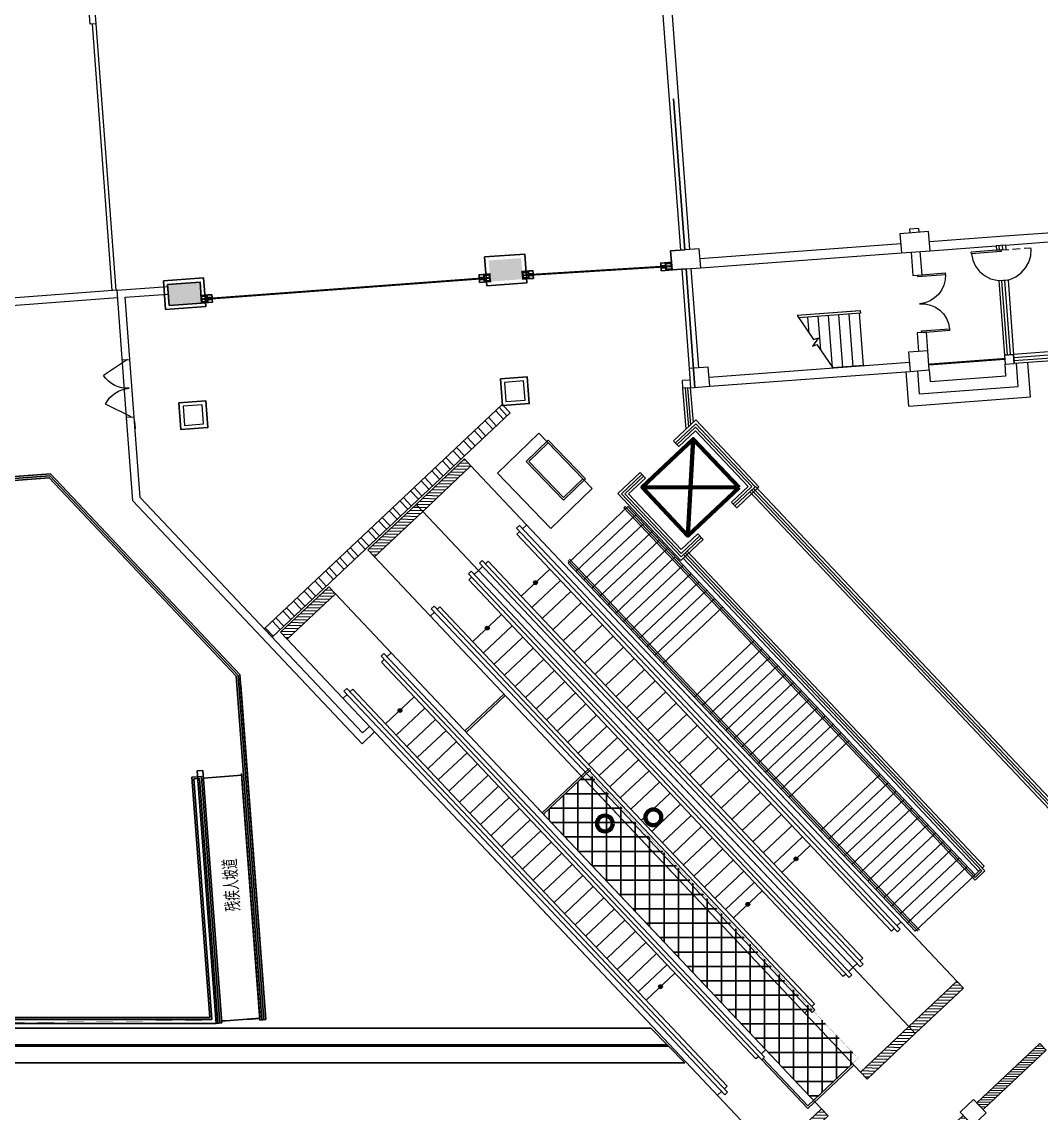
# Model space of a CAD drawing. Header units: millimetres. Extents: x 395197 to 699875, y 745 to 708816.
# Drawn here: x 552239 to 578829, y 592284 to 620752 of the extents above; entities that cross this region are included whole.
import ezdxf

# ---------------------------------------------------------------- set-up
doc = ezdxf.new("R2010")
doc.units = ezdxf.units.MM
for name, pattern in [('DASH', [0.35, 0.25, -0.1]), ('DASHDOT2', [0.5, 0.25, -0.125, 0, -0.125]), ('DASHED2', [0.375, 0.25, -0.125]), ('DOTE', [2.42, 2, -0.2, 0.02, -0.2])]:
    doc.linetypes.add(name, pattern=pattern)
for name, color, linetype in [('0-修改拆除', 4, 'Continuous'), ('0-修改新增', 2, 'Continuous'), ('EECOMM', 1, 'DASHDOT2'), ('ZX-铺地', 253, 'Continuous')]:
    doc.layers.add(name, color=color, linetype=linetype)
for name, color, linetype, lineweight in [('0-导向定位-悬挂', 30, 'Continuous', 9), ('COLUMN', 9, 'Continuous', 13), ('DIM_SYMB', 3, 'Continuous', 9), ('KbhRt主线_右线xl', 3, 'DOTE', 70), ('STAIR', 2, 'Continuous', 9), ('WALL', 6, 'Continuous', 20), ('WINDOW', 252, 'Continuous', 9)]:
    doc.layers.add(name, color=color, linetype=linetype, lineweight=lineweight)
doc.styles.add('_HZTXT', font='txt1.shx', dxfattribs={"width": 0.7, "bigfont": 'HZTXT.shx'})

# ---------------------------------------------------------------- blocks, each defined once
blk = doc.blocks.new('_FZHK')
blk.add_lwpolyline([(-0.5, -0.5), (0.5, -0.5), (0.5, 0.5), (-0.5, 0.5)], close=True)
blk = doc.blocks.new('_FZH')
blk.add_solid([(-0.5, -0.5), (0.5, -0.5), (-0.5, 0.5), (0.5, 0.5)])
blk = doc.blocks.new('$WINLIB2D$00000001')
for p, q in [((-0.5, 0.5), (0.5, 0.5)), ((-0.5, 0.5), (-0.5, -0.5)), ((0.5, -0.5), (0.5, 0.5)), ((0.5, 0.167), (-0.5, 0.167)), ((0.5, -0.167), (-0.5, -0.167)), ((-0.5, -0.5), (0.5, -0.5))]:
    blk.add_line(p, q)
blk = doc.blocks.new('$DorLib2D$00000002')
for p, q in [((-0.5, 0), (-0.5, 0.4875)), ((-0.475, 0.4875), (-0.5, 0.4875)), ((-0.475, 0), (-0.475, 0.4875)), ((0.475, 0), (0.475, 0.4875)), ((0.475, 0.4875), (0.5, 0.4875)), ((0.5, 0), (0.5, 0.4875)), ((-0.5, 0), (-0.475, 0)), ((0.5, 0), (0.475, 0))]:
    blk.add_line(p, q)
at = {"lineweight": 13}
for centre, start, end in [((-0.4875, 0), 0, 88.53072), ((0.4875, 0), 91.46928, 180)]:
    blk.add_arc(centre, 0.4875, start, end, dxfattribs=at)
blk = doc.blocks.new('$DORLIB2D$00000148')
at = {"color": 0}
for points in [[(0.45, 0.975), (0.237, 0.946), (0.036, 0.871), (-0.144, 0.753), (-0.294, 0.599), (-0.407, 0.417), (-0.476, 0.213), (-0.5, 0)], [(0.45, 0.975), (0.5, 0.975)], [(0.45, 0), (0.45, 0.975)], [(0.5, 0), (0.5, 0.975)], [(0.5, 0), (0.45, 0)]]:
    blk.add_lwpolyline(points, dxfattribs=at)
at = {"color": 0, "linetype": 'DASHED2'}
for points in [[(-0.5, 0), (-0.476, -0.213), (-0.407, -0.417), (-0.294, -0.599), (-0.144, -0.753), (0.036, -0.871), (0.237, -0.946), (0.45, -0.975)], [(0.5, 0), (0.5, -0.975)], [(0.45, -0.975), (0.5, -0.975)]]:
    blk.add_lwpolyline(points, dxfattribs=at)
blk = doc.blocks.new('A$C446C65A0')
at = {"layer": '0-修改新增', "color": 252, "linetype": 'ByBlock'}
for p, q in [((12606, 14333, 0), (8303, 14012, 0)), ((0, 13182, 0), (984, 0, 0)), ((18216, 97, 0), (17544, 9098, 0)), ((18216, 97, 0), (17565, 8825, 0)), ((16290, 6424, 0), (16539, 6443, 0)), ((16758, 150, 0), (16290, 6424, 0)), ((16343, 6378, 0), (16493, 6389, 0)), ((16812, 100, 0), (16343, 6378, 0)), ((16493, 6389, 0), (16969, 4, 0)), ((16539, 6443, 0), (17019, 7, 0)), ((16593, 6396, 0), (17590, 6471, 0)), ((18062, 150, 0), (17586, 6521, 0)), ((4357, 2400, 0), (9707, 2400, 0)), ((9557, 0, 0), (9557, 2550, 0)), ((9557, 2550, 0), (9857, 2550, 0)), ((9607, 0, 0), (9607, 2500, 0)), ((9607, 2500, 0), (9807, 2500, 0)), ((9807, 2500, 0), (9807, 100, 0)), ((9857, 2550, 0), (9857, 150, 0)), ((4357, 2100, 0), (9707, 2100, 0)), ((4357, 1800, 0), (9707, 1800, 0)), ((4357, 1500, 0), (9707, 1500, 0)), ((4357, 1200, 0), (9707, 1200, 0)), ((4357, 900, 0), (9707, 900, 0)), ((4357, 600, 0), (9707, 600, 0)), ((4357, 300, 0), (9707, 300, 0)), ((984, 0, 0), (16920, 0, 0)), ((9807, 100, 0), (16812, 100, 0)), ((9857, 150, 0), (16758, 150, 0))]:
    blk.add_line(p, q, dxfattribs=at)
at = {"layer": '0-修改新增', "color": 252, "linetype": 'ByBlock', "elevation": 0}
for points in [[(8303, 14012), (12606, 14333)], [(8307, 13962), (12586, 14281)], [(17496, 9077), (12586, 14281)], [(17544, 9098), (12606, 14333)], [(8311, 13912), (12566, 14230)], [(17447, 9056), (12566, 14230)], [(107, 13089), (1076, 100), (4257, 100), (4257, 2500), (4457, 2500), (4457, 0)], [(161, 13043), (1123, 150), (4207, 150), (4207, 2550), (4507, 2550), (4507, 0)], [(17447, 9056), (18116, 89)], [(17496, 9077), (18166, 93)], [(17565, 8825), (18216, 97)], [(16578, 6596), (16428, 6585)], [(16428, 6585), (16920, 0)], [(16578, 6596), (17069, 11)], [(17597, 6371), (18066, 86)], [(9707, 0), (9707, 2400), (4357, 2400), (4357, 0)], [(4357, 0), (4357, 2400)], [(17069, 11), (16920, 0)], [(17065, 61), (18063, 135)], [(18216, 97), (18066, 86)]]:
    blk.add_lwpolyline(points, dxfattribs=at)
blk = doc.blocks.new('A$C68E935BE')
at = {"layer": '0-导向定位-悬挂', "ltscale": 0.01}
h = blk.add_hatch(dxfattribs=at)
h.set_pattern_fill('ANSI31', color=8, scale=500, angle=-85.733)
h.set_pattern_definition([(319.2670144, (-9892.885, 1721218.55), (40.7834225, 47.3599245), [])])
h.paths.add_polyline_path([(2750, 1085), (2732, 1325), (4986, 1493), (5004, 1253)])
h.paths.add_polyline_path([(18, 881), (0, 1121), (2252, 1289), (2270, 1049)])
at = {"layer": '0-导向定位-悬挂'}
for p, q in [((2723, 1441), (2243, 1405)), ((2759, 963), (2723, 1441)), ((2243, 1405), (2279, 928)), ((2279, 928), (2759, 963))]:
    blk.add_line(p, q, dxfattribs=at)
for points in [[(2750, 1085), (2732, 1325), (4986, 1493), (5004, 1253)], [(18, 881), (0, 1121), (2252, 1289), (2270, 1049)]]:
    blk.add_lwpolyline(points, close=True, dxfattribs=at)
blk = doc.blocks.new('$DorLib2D$00000231')
at = {"color": 0}
for p, q in [((-0.5, 0), (-0.25, 0.433)), ((0.5, 0), (0.25, 0.433))]:
    blk.add_line(p, q, dxfattribs=at)
for centre, start, end in [((-0.5, 0), 0, 60), ((0.5, 0), 120, 180)]:
    blk.add_arc(centre, 0.5, start, end, dxfattribs=at)
blk = doc.blocks.new('换乘通道扶梯1')
at = {"layer": 'STAIR', "linetype": 'ByBlock'}
h = blk.add_hatch(dxfattribs=at)
h.set_pattern_fill('ANSI31', color=256, scale=50, style=0)
h.set_pattern_definition([(45, (2147109.37, -10063351.99), (-56.126601, 56.126601), [])])
h.paths.add_polyline_path([(1989739, -10684054), (1989489, -10684054), (1989489, -10685784), (1989739, -10685784)])
h = blk.add_hatch(dxfattribs=at)
h.set_pattern_fill('ANSI31', color=256, scale=50, style=0)
h.set_pattern_definition([(45, (2165834.37, -10063351.99), (-56.126601, 56.126601), [])])
h.paths.add_polyline_path([(2008464, -10684054), (2008214, -10684054), (2008214, -10685784), (2008464, -10685784)])
at = {"layer": 'STAIR'}
h = blk.add_hatch(color=256, dxfattribs=at)
h.paths.add_polyline_path([(1993109, -10684869, 0.414776), (1993059, -10684919, 0.0086), (1993059, -10684920), (1993109, -10684912)])
h.paths.add_polyline_path([(1993109, -10684869), (1993109, -10684912), (1993157, -10684904, 0.331348)])
h.paths.add_polyline_path([(1993159, -10684919, 0.072383), (1993157, -10684904), (1993109, -10684912), (1993109, -10684969, 0.414776)])
h.paths.add_polyline_path([(1993109, -10684912), (1993059, -10684920, 0.403616), (1993109, -10684969)])
h = blk.add_hatch(color=256, dxfattribs=at)
h.paths.add_polyline_path([(2003014, -10684869, 0.414776), (2002964, -10684919, 0.0086), (2002964, -10684920), (2003014, -10684912)])
h.paths.add_polyline_path([(2003014, -10684869), (2003014, -10684912), (2003062, -10684904, 0.331348)])
h.paths.add_polyline_path([(2003064, -10684919, 0.072383), (2003062, -10684904), (2003014, -10684912), (2003014, -10684969, 0.414776)])
h.paths.add_polyline_path([(2003014, -10684912), (2002964, -10684920, 0.403616), (2003014, -10684969)])
for p, q in [((1989739, -10684054), (2008214, -10684054)), ((1989739, -10685784), (1989739, -10684054)), ((1991859, -10684054), (1991859, -10684204)), ((2008214, -10684054), (1997340, -10684054)), ((2006094, -10684054), (2006094, -10684204)), ((1991739, -10684204), (2006214, -10684204)), ((1991739, -10684304), (1991739, -10684204)), ((1991739, -10684304), (2006214, -10684304)), ((1991859, -10684304), (1991859, -10684404)), ((2006094, -10684304), (2006094, -10684404)), ((2006214, -10684304), (2006214, -10684204)), ((1991859, -10684404), (2006094, -10684404)), ((1993109, -10685434), (1993109, -10684404)), ((1993514, -10685434), (1993514, -10684404)), ((1993914, -10685434), (1993914, -10684404)), ((1994314, -10685434), (1994314, -10684404)), ((1994714, -10685434), (1994714, -10684404)), ((1995114, -10685434), (1995114, -10684404)), ((1995514, -10685434), (1995514, -10684404)), ((1995914, -10685434), (1995914, -10684404)), ((1996314, -10685434), (1996314, -10684404)), ((1996714, -10685434), (1996714, -10684404)), ((1997114, -10685434), (1997114, -10684404)), ((1997514, -10685434), (1997514, -10684404)), ((1997914, -10685434), (1997914, -10684404)), ((1998314, -10685434), (1998314, -10684404)), ((1998714, -10685434), (1998714, -10684404)), ((1999114, -10685434), (1999114, -10684404)), ((1999514, -10685434), (1999514, -10684404)), ((1999914, -10685434), (1999914, -10684404)), ((2000314, -10685434), (2000314, -10684404)), ((2000714, -10685434), (2000714, -10684404)), ((2001114, -10685434), (2001114, -10684404)), ((2001514, -10685434), (2001514, -10684404)), ((2001914, -10685434), (2001914, -10684404)), ((2002314, -10685434), (2002314, -10684404)), ((2002714, -10685434), (2002714, -10684404)), ((2003014, -10685434), (2003014, -10684404)), ((2006094, -10685434), (1991859, -10685434)), ((1991859, -10685434), (1991859, -10685534)), ((2006094, -10685434), (2006094, -10685534)), ((2008214, -10685784), (1989739, -10685784)), ((2006214, -10685534), (1991739, -10685534)), ((1991739, -10685634), (1991739, -10685534)), ((2006214, -10685634), (1991739, -10685634)), ((1991859, -10685634), (1991859, -10685784)), ((1997340, -10685784), (2008214, -10685784)), ((2006094, -10685634), (2006094, -10685784)), ((2006214, -10685634), (2006214, -10685534))]:
    blk.add_line(p, q, dxfattribs=at)
at = {"layer": 'STAIR', "linetype": 'ByBlock'}
for points in [[(1989739, -10684054), (1989739, -10685784), (1989489, -10685784), (1989489, -10684054)], [(2008464, -10684054), (2008464, -10685784), (2008214, -10685784), (2008214, -10684054)]]:
    blk.add_lwpolyline(points, close=True, dxfattribs=at)
at = {"layer": 'STAIR'}
for centre in [(1993109, -10684919), (2003014, -10684919)]:
    blk.add_circle(centre, 50, dxfattribs=at)

msp = doc.modelspace()

# ---------------------------------------------------------------- hatches: boundary and pattern name
at = {"layer": 'STAIR'}
h = msp.add_hatch(dxfattribs=at)
h.set_pattern_fill('ANSI32', color=256, scale=80, angle=103.6114, style=0)
h.set_pattern_definition([(133, (3524804.6, 702615.23), (-278.64576, -259.841375), []), (133, (3524810.86, 702794.73), (-278.64576, -259.841375), [])])
h.paths.add_polyline_path([(564974, 610556), (564797, 610743), (564776, 610741), (564774, 610767), (564768, 610774), (558562, 604919), (558768, 604700)])
at = {"layer": 'ZX-铺地', "linetype": 'ByBlock'}
h = msp.add_hatch(dxfattribs=at)
h.set_pattern_fill('NET', color=256, scale=3000, angle=15.6114, style=0)
h.set_pattern_definition([(360, (9578365.7, 1022488.32), (3e-12, 375), []), (90, (9578365.7, 1022488.32), (-375, 3e-12), [])])
h.paths.add_polyline_path([(565848, 600081), (566360, 600564), (566722, 600906), (567011, 601179), (574055, 593713), (572891, 592615)])

# ---------------------------------------------------------------- linework, layer by layer
at = {"color": 8, "linetype": 'DASH', "ltscale": 0.75, "const_width": 50, "elevation": 0}
msp.add_lwpolyline([(575897, 611812), (577877, 611960)], dxfattribs=at)
at = {"color": 8, "elevation": 0}
msp.add_lwpolyline([(575897, 611812), (577877, 611960)], dxfattribs=at)
at = {"layer": '0-修改新增', "color": 3, "linetype": 'ByBlock', "elevation": 0}
for points in [[(569205, 614481), (569006, 614467), (568906, 614459), (568911, 614389), (569011, 614397), (569015, 614337)], [(569220, 614282), (569021, 614267), (568921, 614260), (568916, 614329), (569015, 614337), (569011, 614397)], [(564465, 614178), (564265, 614163), (564165, 614156), (564171, 614086), (564270, 614093), (564275, 614033)], [(564479, 613978), (564280, 613964), (564180, 613956), (564175, 614026), (564275, 614033), (564270, 614093)], [(565272, 614238), (565472, 614253), (565571, 614260), (565577, 614191), (565477, 614183), (565481, 614123)], [(565287, 614039), (565487, 614054), (565586, 614061), (565581, 614131), (565481, 614123), (565477, 614183)], [(556895, 613613), (557095, 613628), (557195, 613635), (557200, 613566), (557100, 613558), (557105, 613498)], [(556910, 613414), (557110, 613429), (557210, 613436), (557204, 613506), (557105, 613498), (557100, 613558)]]:
    msp.add_lwpolyline(points, dxfattribs=at)
for points in [[(569187, 614460), (569027, 614448), (569039, 614289), (569198, 614300)], [(569176, 614447), (569040, 614437), (569050, 614301), (569186, 614311)], [(564446, 614156), (564287, 614145), (564298, 613985), (564458, 613997)], [(564435, 614144), (564299, 614133), (564309, 613998), (564445, 614008)], [(565294, 614220), (565453, 614232), (565465, 614072), (565306, 614060)], [(565307, 614209), (565442, 614219), (565452, 614083), (565317, 614073)], [(556917, 613595), (557076, 613607), (557088, 613447), (556929, 613435)], [(556930, 613584), (557065, 613594), (557076, 613458), (556940, 613448)]]:
    msp.add_lwpolyline(points, close=True, dxfattribs=at)
at = {"layer": '0-修改新增', "color": 4, "linetype": 'ByBlock', "elevation": 0}
for points in [[(567050, 601284), (565813, 600118)], [(567084, 601248), (565848, 600081)]]:
    msp.add_lwpolyline(points, dxfattribs=at)
at = {"layer": 'DIM_SYMB', "elevation": 0}
msp.add_lwpolyline([(574276, 612508, 0, 0, 0), (573363, 612440, 80, 0, 0), (573064, 612418, 0, 0, 0)], format="xyseb", dxfattribs=at)
at = {"layer": 'EECOMM', "color": 3, "linetype": 'ByBlock', "elevation": 0}
for points in [[(569242, 618740), (569537, 614807), (569163, 614779), (569200, 614280), (569573, 614308), (569795, 611218)], [(556083, 613352), (556042, 613900), (556889, 613964), (556930, 613415), (556083, 613352)], [(555198, 610141), (555180, 610326), (555170, 610326)]]:
    msp.add_lwpolyline(points, dxfattribs=at)
for points in [[(564367, 613870), (564311, 614618), (565358, 614696), (565414, 613948)], [(555990, 613245), (555935, 613993), (556982, 614071), (557037, 613323)], [(564724, 611440), (565422, 611492), (565474, 610794), (564776, 610741)], [(556337, 610816), (557035, 610868), (557088, 610170), (556390, 610118)]]:
    msp.add_lwpolyline(points, close=True, dxfattribs=at)
at = {"layer": 'EECOMM', "color": 8, "linetype": 'ByBlock', "elevation": 0}
for points in [[(568647, 594499), (550602, 594499), (550602, 594499), (550602, 593599), (569531, 593599), (568647, 594499)], [(550602, 594069), (569069, 594069)], [(550602, 594029), (569109, 594029)]]:
    msp.add_lwpolyline(points, dxfattribs=at)
at = {"layer": 'KbhRt主线_右线xl', "color": 5, "linetype": 'ByBlock'}
for p, q in [((569755, 609869, 49), (569614, 607345, 11)), ((568421, 608610, 11), (570948, 608604, 49))]:
    msp.add_line(p, q, dxfattribs=at)
at = {"layer": 'KbhRt主线_右线xl', "color": 5, "linetype": 'ByBlock', "extrusion": (-0.01504, -0.014193, 0.999786), "elevation": -17175}
msp.add_lwpolyline([(570884, 608421), (569550, 607163), (568357, 608428), (569691, 609686)], close=True, dxfattribs=at)
at = {"layer": 'KbhRt主线_右线xl', "color": 5, "linetype": 'ByBlock'}
for centre in [(568714, 600001, 0), (567449, 599840, 0)]:
    msp.add_circle(centre, 206, dxfattribs=at)
at = {"layer": 'STAIR', "color": 252}
for p, q in [((574118, 613213, 0), (572465, 613090, 0)), ((574088, 613211, 0), (572465, 613090, 0)), ((574122, 613154, 0), (574118, 613213, 0)), ((572465, 613090, 0), (572890, 612466, 0)), ((574122, 613154, 0), (572504, 613033, 0)), ((572778, 612631, 0), (572746, 613051, 0)), ((573082, 612185, 0), (573016, 613071, 0)), ((573386, 611738, 0), (573285, 613091, 0)), ((573656, 611745, 0), (573554, 613111, 0)), ((573925, 611765, 0), (573823, 613131, 0)), ((574194, 611785, 0), (574093, 613151, 0)), ((573018, 612510, 0), (572861, 612292, 0)), ((572890, 612466, 0), (573018, 612510, 0)), ((572861, 612292, 0), (572980, 612334, 0)), ((572980, 612334, 0), (573395, 611725, 0)), ((574194, 611785, 0), (573395, 611725, 0)), ((577909, 611521, 0), (577887, 611820, 0)), ((578231, 611244, 0), (578186, 611842, 0)), ((578552, 610967, 0), (578485, 611865, 0)), ((575376, 610730, 0), (575309, 611628, 0)), ((575653, 611052, 0), (575608, 611650, 0)), ((575908, 611672, 0), (575930, 611373, 0)), ((575930, 611373, 0), (577909, 611521, 0)), ((575653, 611052, 0), (578231, 611244, 0)), ((575376, 610730, 0), (578552, 610967, 0))]:
    msp.add_line(p, q, dxfattribs=at)
at = {"layer": 'STAIR'}
for p, q in [((569570, 610129, 62), (569485, 611193, 62)), ((569570, 610129, 73), (569486, 611192, 0)), ((569635, 610190, 69), (569555, 611198, 0)), ((569635, 610190, 62), (569555, 611198, 62)), ((569691, 610243, 66), (569615, 611203, 0)), ((569691, 610243, 62), (569615, 611203, 62)), ((569757, 610305, 62), (569685, 611208, 0)), ((569757, 610305, 62), (569685, 611208, 62)), ((564768, 610774, 0), (558562, 604919, 0)), ((564974, 610556, 0), (564768, 610774, 0)), ((555134, 608261, 0), (554972, 610436, 0)), ((558768, 604700, 0), (564974, 610556, 0)), ((555328, 608346, 0), (555180, 610326, 0)), ((568368, 608995, 16), (568505, 608849, 16)), ((585693, 593159, 0), (571228, 608491, 0)), ((585763, 593187, 0), (571279, 608539, 0)), ((585823, 593211, 0), (571323, 608580, 0)), ((585893, 593239, 0), (571374, 608628, 0)), ((561115, 601921, 0), (555134, 608261, 0)), ((561123, 602203, 0), (555328, 608346, 0)), ((568051, 608107, 0), (566487, 606631, 0)), ((567980, 608109, 0), (567944, 608074, 0)), ((567980, 608109, 0), (577107, 598435, 0)), ((568051, 608107, 0), (577109, 598505, 0)), ((568257, 607888, 0), (566693, 606413, 0)), ((567944, 608074, 0), (577105, 598364, 0)), ((568463, 607670, 0), (566899, 606195, 0)), ((568669, 607452, 0), (567105, 605977, 0)), ((568874, 607234, 0), (567311, 605758, 0)), ((569877, 607395, 16), (570014, 607250, 16)), ((569080, 607016, 0), (567516, 605540, 0)), ((577346, 598728, -5), (569592, 606947, -5)), ((566489, 606702, 0), (575616, 597028, 0)), ((566526, 606736, 0), (575652, 597062, 0)), ((569286, 606797, 0), (567722, 605322, 0)), ((577200, 598591, 0), (569494, 606759, 0)), ((577285, 598603, -5), (569497, 606858, -5)), ((577363, 598607, -5), (569541, 606899, -5)), ((575545, 597030, 0), (566487, 606631, 0)), ((569492, 606579, 0), (567928, 605104, 0)), ((569698, 606361, 0), (568134, 604886, 0)), ((569904, 606143, 0), (568340, 604667, 0)), ((570110, 605924, 0), (568546, 604449, 0)), ((570316, 605706, 0), (568752, 604231, 0)), ((570521, 605488, 0), (568958, 604013, 0)), ((566945, 605155, 3), (566909, 605120, 3)), ((558768, 604700, 0), (558562, 604919, 0)), ((571345, 604615, 0), (569781, 603140, 0)), ((571551, 604397, 0), (569987, 602922, 0)), ((571757, 604179, 0), (570193, 602703, 0)), ((565600, 603885, 3), (565563, 603851, 3)), ((571962, 603961, 0), (570399, 602485, 0)), ((572168, 603742, 0), (570605, 602267, 0)), ((572374, 603524, 0), (570810, 602049, 0)), ((572580, 603306, 0), (571016, 601831, 0)), ((564816, 603215, -1), (563798, 602254, -1)), ((564850, 603178, -1), (563832, 602218, -1)), ((572786, 603088, 0), (571222, 601612, 0)), ((572992, 602869, 0), (571428, 601394, 0)), ((573198, 602651, 0), (571634, 601176, 0)), ((573404, 602433, 0), (571840, 600958, 0)), ((561115, 601921, 0), (561443, 602229, 0)), ((561123, 602203, 0), (561305, 602375, 0)), ((573609, 602215, 0), (572046, 600739, 0)), ((573815, 601997, 0), (572251, 600521, 0)), ((574639, 601124, 0), (573075, 599648, 0)), ((574845, 600906, 0), (573281, 599430, 0)), ((575051, 600687, 0), (573487, 599212, 0)), ((575256, 600469, 0), (573693, 598994, 0)), ((575462, 600251, 0), (573898, 598776, 0)), ((575668, 600033, 0), (574104, 598557, 0)), ((575874, 599814, 0), (574310, 598339, 0)), ((576080, 599596, 0), (574516, 598121, 0)), ((576286, 599378, 0), (574722, 597903, 0)), ((576492, 599160, 0), (574928, 597684, 0)), ((576698, 598942, 0), (575134, 597466, 0)), ((576903, 598723, 0), (575340, 597248, 0)), ((577295, 598680, -4), (577346, 598728, -5)), ((577109, 598505, 0), (575545, 597030, 0)), ((577363, 598607, 0), (577105, 598364, 0)), ((577285, 598603, 0), (577107, 598435, 0)), ((577109, 598505, 0), (577251, 598639, -3)), ((571543, 593680, 0), (572744, 592407, 0)), ((571580, 593714, 0), (572746, 592478, 0)), ((573910, 593576, -1), (572746, 592478, 0)), ((573944, 593539, -1), (572744, 592407, 0))]:
    msp.add_line(p, q, dxfattribs=at)
at = {"layer": 'STAIR', "color": 252, "linetype": 'DASH', "ltscale": 2, "const_width": 50, "elevation": 0}
for points in [[(565300, 614140), (569193, 614380)], [(556923, 613515), (564452, 614074)]]:
    msp.add_lwpolyline(points, dxfattribs=at)
at = {"layer": 'STAIR', "extrusion": (-0.01504, -0.014193, 0.999786), "elevation": -17175}
for points in [[(570823, 607890), (571405, 608439), (569759, 610185), (569177, 609636)], [(570775, 607941), (571306, 608442), (569756, 610086), (569225, 609585)], [(570734, 607985), (571221, 608445), (569753, 610001), (569266, 609541)], [(570686, 608036), (571122, 608448), (569750, 609902), (569314, 609490)], [(568304, 608812), (567722, 608263), (569368, 606518), (569950, 607067)], [(568352, 608761), (567821, 608260), (569371, 606617), (569902, 607118)], [(568393, 608718), (567905, 608258), (569374, 606702), (569861, 607162)], [(568441, 608667), (568004, 608255), (569376, 606801), (569813, 607212)]]:
    msp.add_lwpolyline(points, dxfattribs=at)
at = {"layer": 'STAIR', "elevation": 0}
for points in [[(564648, 608981), (566035, 607540), (567115, 608580), (565729, 610021)], [(565396, 609285), (565973, 609840), (566943, 608831), (566367, 608276)], [(565467, 609283), (565971, 609769), (566873, 608832), (566368, 608347)]]:
    msp.add_lwpolyline(points, close=True, dxfattribs=at)
at = {"layer": 'STAIR', "elevation": 41}
for points in [[(569241, 609818), (569378, 609673)], [(570750, 608218), (570887, 608073)]]:
    msp.add_lwpolyline(points, dxfattribs=at)
at = {"layer": 'WALL', "color": 252}
for p, q in [((568895, 621799, 0), (569417, 614798, 0)), ((569134, 621816, 0), (569656, 614816, 0)), ((575632, 615362, 0), (575393, 615344, 0)), ((575393, 615344, 0), (575400, 615244, 0)), ((575632, 615362, 0), (575640, 615262, 0)), ((577758, 615160, 0), (580526, 615366, 0)), ((569930, 614576, 0), (575165, 614966, 0)), ((575913, 615022, 0), (577758, 615160, 0)), ((577896, 614929, 0), (577656, 614911, 0)), ((577896, 614929, 0), (580543, 615127, 0)), ((569948, 614336, 0), (575183, 614727, 0)), ((575438, 614746, 0), (575483, 614138, 0)), ((575722, 614155, 0), (575677, 614764, 0)), ((575931, 614783, 0), (577656, 614911, 0)), ((569454, 614299, 0), (569648, 611707, 0)), ((569694, 614317, 0), (569887, 611725, 0)), ((575483, 614138, 0), (575722, 614155, 0)), ((554724, 613752, 0), (551603, 613519, 0)), ((554739, 613552, 0), (551618, 613320, 0)), ((575834, 612660, 0), (575595, 612642, 0)), ((575595, 612642, 0), (575631, 612153, 0)), ((575870, 612171, 0), (575834, 612660, 0)), ((570166, 611485, 0), (575391, 611874, 0)), ((570184, 611245, 0), (575409, 611635, 0))]:
    msp.add_line(p, q, dxfattribs=at)
at = {"layer": 'WALL', "color": 252, "elevation": 0}
msp.add_lwpolyline([(553909, 622185), (554059, 622196), (554171, 620700), (554021, 620689), (553909, 622185)], close=True, dxfattribs=at)
at = {"layer": 'WALL', "color": 252}
for points, elevation in [([(554071, 620693), (554589, 613742)], 0), ([(554171, 620700), (554689, 613749)], 0), ([(554981, 610312), (554724, 613752), (556046, 613851)], 0), ([(555180, 610326), (554939, 613567), (556060, 613651)], 0), ([(569670, 611408), (569471, 611393)], 62), ([(569486, 611192), (569471, 611393)], 0), ([(569685, 611208), (569485, 611193)], 0)]:
    msp.add_lwpolyline(points, dxfattribs=dict(at, elevation=elevation))
at = {"layer": 'WINDOW', "color": 2}
for p, q in [((554860, 611932, 0), (555059, 611947, 0)), ((554972, 610436, 0), (555171, 610451, 0))]:
    msp.add_line(p, q, dxfattribs=at)
at = {"layer": 'ZX-铺地', "linetype": 'ByBlock', "const_width": 5, "elevation": 0}
for points in [[(548688, 608639), (548650, 608636), (549085, 602802), (543189, 602367), (542680, 609193), (540386, 609022), (540864, 602620), (540772, 602613), (541368, 594627), (544742, 594627), (544742, 597027), (550092, 597027), (550092, 594627), (558601, 594723), (558124, 601109), (558124, 601109), (557929, 603725), (552991, 608960)], [(565848, 600081), (566360, 600564), (566722, 600906), (567011, 601179), (574055, 593713), (572891, 592615)]]:
    msp.add_lwpolyline(points, close=True, dxfattribs=at)

# ---------------------------------------------------------------- block references
at = {"layer": '0-修改新增', "color": 3, "linetype": 'ByBlock'}
msp.add_blockref('A$C446C65A0', (540385, 594627, 0), dxfattribs=at)
at = {"layer": '0-导向定位-悬挂', "color": 3, "linetype": 'ByBlock', "rotation": 39.0657295473355}
msp.add_blockref('A$C68E935BE', (575861, 589804, 0), dxfattribs=at)
at = {"layer": 'COLUMN'}
for p, xscale, yscale, zscale, rotation in [((575539, 615004, 0), 750.0000000001763, 499.9999999997227, 499.9999999999999, 4.267014395991078), ((569555, 614558, 0), 750.0000000001763, 499.9999999997227, 499.9999999999999, 4.267014395991078), ((575640, 611903, 0), 499.9999999998391, 499.9999999998391, 499.9999999998391, 4.267014395973064), ((577998, 611949, 0), 240.0000000003537, 240.0000000003537, 240.0000000003537, 4.267014396068276), ((569916, 611476, 0), 499.9999999998391, 499.9999999998391, 499.9999999998391, 4.267014395973064)]:
    msp.add_blockref('_FZHK', p, dxfattribs=dict(at, xscale=xscale, yscale=yscale, zscale=zscale, rotation=rotation))
at = {"layer": 'COLUMN', "color": 8, "xscale": 849.9999999995812, "yscale": 549.999999999555, "zscale": 849.9999999995812, "rotation": 4.267014395985022}
for p in [(564863, 614283, 0), (556486, 613658, 0)]:
    msp.add_blockref('_FZH', p, dxfattribs=at)
at = {"layer": 'COLUMN', "color": 252, "xscale": 499.9999999998391, "yscale": 499.9999999998391, "zscale": 499.9999999998391, "rotation": 4.267014395973064}
for p in [(565099, 611117, 0), (556713, 610493, 0)]:
    msp.add_blockref('_FZHK', p, dxfattribs=at)
at = {"layer": 'KbhRt主线_右线xl', "color": 3, "linetype": 'ByBlock', "rotation": 313.3327439434458}
for p in [(6968644, 9387043, 0), (6966367, 9384895, 0)]:
    msp.add_blockref('换乘通道扶梯1', p, dxfattribs=at)
at = {"layer": 'STAIR', "xscale": 1500, "yscale": -1500, "zscale": -1499.999999999999, "rotation": 273.890070268785}
msp.add_blockref('$DorLib2D$00000231', (555043, 611194, 0), dxfattribs=at)
at = {"layer": 'STAIR', "rotation": 313.3327439434458}
msp.add_blockref('换乘通道扶梯1', (6969902, 9388230, 0), dxfattribs=at)
at = {"layer": 'WINDOW', "color": 252}
for name, p, xscale, yscale, zscale, rotation in [('$WINLIB2D$00000001', (577781, 614861, 0), 119.9999999997673, 240.0000000000005, -119.9999999997927, 274.2670144057475), ('$DORLIB2D$00000148', (577815, 614402, 0), 799.9999999999999, 799.9999999999999, 799.9999999999999, 94.26701440574769), ('$WINLIB2D$00000001', (577917, 613036, 0), 1940.000000000003, 240.0000000000004, -1939.99999999995, 274.2670144057475), ('$WINLIB2D$00000001', (579254, 612042, 0), 2280.000000000006, 240.0000000000007, -2280.000000000005, 184.2670144057474)]:
    msp.add_blockref(name, p, dxfattribs=dict(at, xscale=xscale, yscale=yscale, zscale=zscale, rotation=rotation))
at = {"layer": 'WINDOW', "color": 252, "extrusion": (0, 0, -1), "xscale": 1500, "yscale": 1500, "zscale": 1500, "rotation": 85.7329855942523}
msp.add_blockref('$DorLib2D$00000002', (-575658, 613399, 0), dxfattribs=at)

# ---------------------------------------------------------------- texts
at = {"layer": '0-修改拆除', "linetype": 'ByBlock', "style": '_HZTXT', "width": 0.7}
msp.add_text('残疾人坡道', height=392, rotation=94.1586, dxfattribs=at).set_placement((557958, 597567, 0))

doc.saveas('drawing.dxf')
